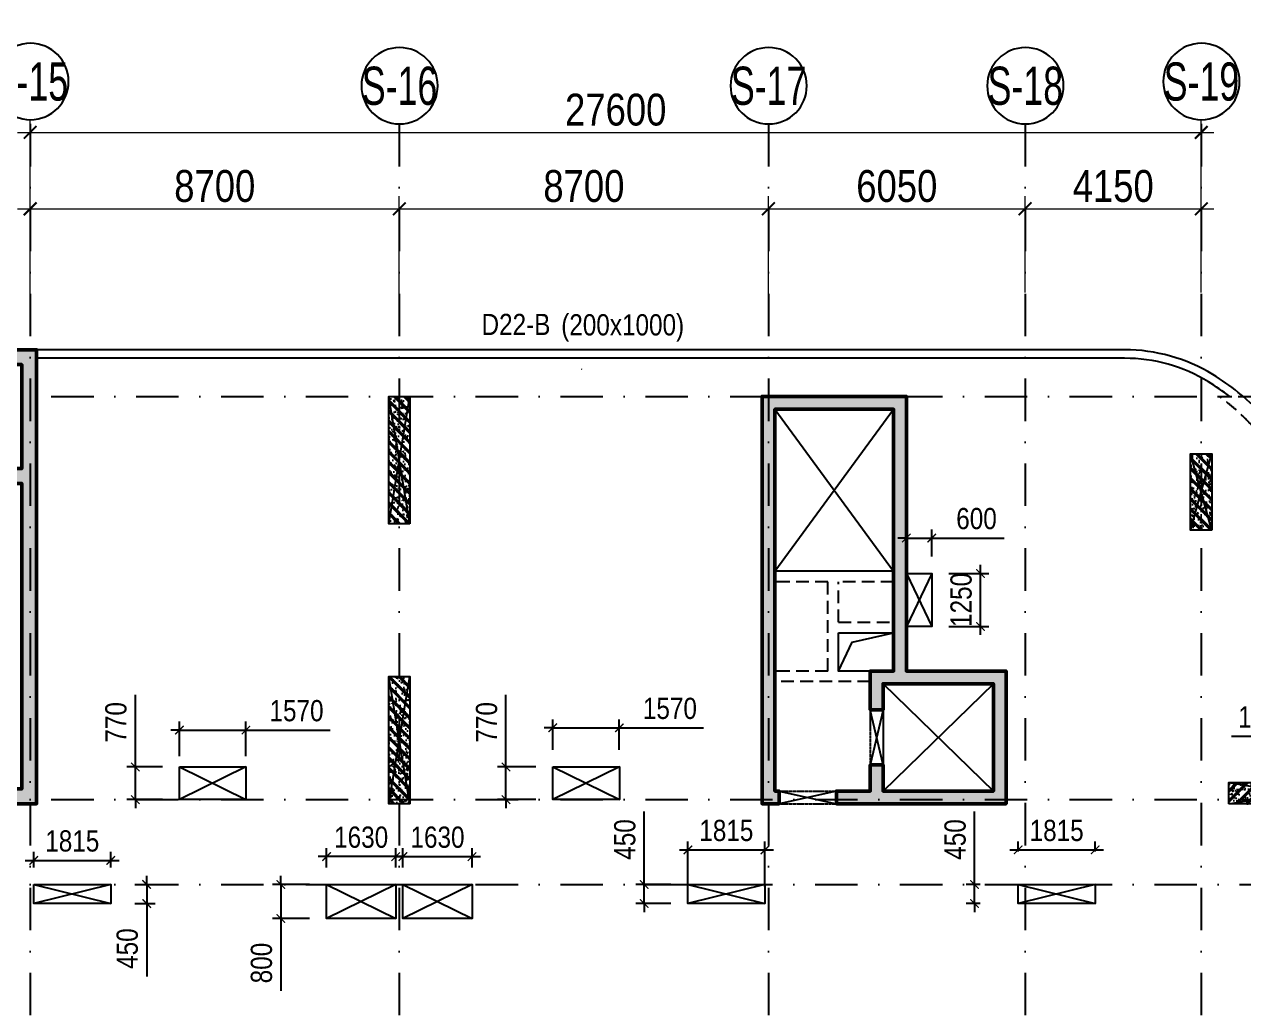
# Model space of a CAD drawing. Header units: millimetres. Extents: x -146681 to 1327256, y -72704 to 46237.
# Drawn here: x 512000 to 540736, y -26990 to -3796 of the extents above; entities that cross this region are included whole.
import ezdxf
from ezdxf.enums import TextEntityAlignment as Align

# ---------------------------------------------------------------- set-up
doc = ezdxf.new("R2010")
doc.units = ezdxf.units.MM
doc.header["$MEASUREMENT"] = 0
doc.linetypes.add('DASHDOT', pattern=[1, 0.5, -0.25, 0, -0.25])
doc.linetypes.add('DASHED', pattern=[4.5, 3, -1.5])
for name, color, linetype in [('AUDIT_I_220807103235-17', 50, 'Continuous'), ('ccu11-Khuat', 9, 'DASHED'), ('ccu11-Manh', 8, 'Continuous'), ('ccu11-Thay', 7, 'Continuous'), ('ccu12-Manh', 8, 'Continuous'), ('ccu12-Text', 31, 'Continuous'), ('KC2-DIM', 251, 'Continuous'), ('KT-Dim', 8, 'Continuous'), ('KT-Hatch', 251, 'Continuous'), ('KT-Luoi truc South Tower', 8, 'DASHDOT'), ('Xref_ST_MBDV Cot vach 30.7.2022|Xref_ST_MBDV Cot vach 30.7.2022|Xref_ST_MBDV Cot vach 30.7.2022|Xref_ST_MBDV Cot vach 30.7.2022|A-GRID-SYM', 50, 'Continuous'), ('Xref_ST_MBDV Cot vach 30.7.2022|Xref_ST_MBDV Cot vach 30.7.2022|Xref_ST_MBDV Cot vach 30.7.2022|Xref_ST_MBDV Cot vach 30.7.2022|KC-Betong', 6, 'Continuous')]:
    doc.layers.add(name, color=color, linetype=linetype)
for name, color, linetype, lineweight in [('ccu12-Tencaukien', 9, 'Continuous', 15), ('KT-Kich thuoc', 159, 'Continuous', 18), ('KT-Net cot vach', 6, 'Continuous', 50), ('ST_MBDV Cot vach 220805$0$Xref_ST_MBDV Cot vach 30.7.2022$0$KT-Net cot vach', 6, 'Continuous', 50)]:
    doc.layers.add(name, color=color, linetype=linetype, lineweight=lineweight)
doc.styles.add('Arial Narrow', font='ARIALN.TTF')
doc.styles.add('HBA-Text', font='GOTHIC.TTF')
doc.dimstyles.new('ccu12-200', dxfattribs={"dimscale": 200, "dimtxt": 2.5, "dimasz": 1, "dimexe": 1, "dimexo": 2, "dimgap": 1, "dimtad": 1, "dimdec": 0, "dimdsep": 46, "dimtxsty": 'Arial Narrow', "dimblk": 'ARCHTICK', "dimcen": -1, "dimdle": 1, "dimclrd": 256, "dimclre": 256, "dimclrt": 3, "dimadec": 0, "dimazin": 2, "dimtfac": 0.1, "dimtdec": 0, "dimtmove": 0, "dimatfit": 1, "dimldrblk": 'ARCHTICK', "dimfxl": 1, "dimtvp": 0.833333, "dimtolj": 1, "dimtzin": 12, "dimarcsym": 0})
doc.dimstyles.new('CCU_1-300', dxfattribs={"dimscale": 300, "dimtxt": 2.5, "dimasz": 1, "dimexe": 1, "dimexo": 2, "dimgap": 0.5, "dimtad": 1, "dimdec": 0, "dimdsep": 46, "dimtxsty": 'Arial Narrow', "dimblk": 'ARCHTICK', "dimcen": -1, "dimdle": 1, "dimclrd": 256, "dimclre": 256, "dimclrt": 3, "dimadec": 0, "dimazin": 2, "dimtfac": 0.1, "dimtdec": 0, "dimtix": 1, "dimtmove": 2, "dimatfit": 1, "dimfxl": 1, "dimtvp": 0.833333, "dimtolj": 1, "dimtzin": 12, "dimarcsym": 0})

# ---------------------------------------------------------------- blocks, each defined once
blk = doc.blocks.new('_ArchTick')
at = {"color": 0, "const_width": 0.15}
blk.add_lwpolyline([(-0.5, -0.5), (0.5, 0.5)], dxfattribs=at)
blk = doc.blocks.new('*D455')
at = {"layer": 'Defpoints', "color": 0, "transparency": 16777216}
for p in [(-25223, 31492), (-33923, 28684, 0), (-25223, 28649, 0)]:
    blk.add_point(p, dxfattribs=at)
at = {"layer": 'KT-Kich thuoc', "lineweight": -2, "transparency": 16777216}
for p, q in [((-33923, 29284), (-33923, 31792)), ((-25223, 29249), (-25223, 31792)), ((-34223, 31492), (-24923, 31492))]:
    blk.add_line(p, q, dxfattribs=at)
at = {"layer": 'KT-Kich thuoc', "lineweight": -2, "transparency": 16777216, "xscale": 300, "yscale": 300, "zscale": 300, "rotation": 180}
blk.add_blockref('_ArchTick', (-33923, 31492), dxfattribs=at)
at = {"layer": 'KT-Kich thuoc', "lineweight": -2, "transparency": 16777216, "xscale": 300, "yscale": 300, "zscale": 300}
blk.add_blockref('_ArchTick', (-25223, 31492), dxfattribs=at)
at = {"layer": 'KT-Kich thuoc', "color": 3, "transparency": 16777216, "insert": (-29573, 32025), "char_height": 750, "attachment_point": 5, "style": 'Arial Narrow'}
blk.add_mtext('\\A1;8700', dxfattribs=at)
blk = doc.blocks.new('*D456')
at = {"layer": 'Defpoints', "color": 0, "transparency": 16777216}
for p in [(-16523, 31492), (-16523, 28791, 0), (-25223, 28649, 0)]:
    blk.add_point(p, dxfattribs=at)
at = {"layer": 'KT-Kich thuoc', "lineweight": -2, "transparency": 16777216}
for p, q in [((-25223, 29249), (-25223, 31792)), ((-16523, 29391), (-16523, 31792)), ((-25523, 31492), (-16223, 31492))]:
    blk.add_line(p, q, dxfattribs=at)
at = {"layer": 'KT-Kich thuoc', "lineweight": -2, "transparency": 16777216, "xscale": 300, "yscale": 300, "zscale": 300, "rotation": 180}
blk.add_blockref('_ArchTick', (-25223, 31492), dxfattribs=at)
at = {"layer": 'KT-Kich thuoc', "lineweight": -2, "transparency": 16777216, "xscale": 300, "yscale": 300, "zscale": 300}
blk.add_blockref('_ArchTick', (-16523, 31492), dxfattribs=at)
at = {"layer": 'KT-Kich thuoc', "color": 3, "transparency": 16777216, "insert": (-20873, 32025), "char_height": 750, "attachment_point": 5, "style": 'Arial Narrow'}
blk.add_mtext('\\A1;8700', dxfattribs=at)
blk = doc.blocks.new('*D457')
at = {"layer": 'Defpoints', "color": 0, "transparency": 16777216}
for p in [(-10473, 31492), (-16523, 28791), (-10473, 28921, 0)]:
    blk.add_point(p, dxfattribs=at)
at = {"layer": 'KT-Kich thuoc', "lineweight": -2, "transparency": 16777216}
for p, q in [((-16523, 29391), (-16523, 31792)), ((-10473, 29521), (-10473, 31792)), ((-16823, 31492), (-10173, 31492))]:
    blk.add_line(p, q, dxfattribs=at)
at = {"layer": 'KT-Kich thuoc', "lineweight": -2, "transparency": 16777216, "xscale": 300, "yscale": 300, "zscale": 300, "rotation": 180}
blk.add_blockref('_ArchTick', (-16523, 31492), dxfattribs=at)
at = {"layer": 'KT-Kich thuoc', "lineweight": -2, "transparency": 16777216, "xscale": 300, "yscale": 300, "zscale": 300}
blk.add_blockref('_ArchTick', (-10473, 31492), dxfattribs=at)
at = {"layer": 'KT-Kich thuoc', "color": 3, "transparency": 16777216, "insert": (-13498, 32025), "char_height": 750, "attachment_point": 5, "style": 'Arial Narrow'}
blk.add_mtext('\\A1;6050', dxfattribs=at)
blk = doc.blocks.new('*D458')
at = {"layer": 'Defpoints', "color": 0, "transparency": 16777216}
for p in [(-6323, 31492), (-6323, 29040), (-10473, 28921, 0)]:
    blk.add_point(p, dxfattribs=at)
at = {"layer": 'KT-Kich thuoc', "lineweight": -2, "transparency": 16777216}
for p, q in [((-10473, 29521), (-10473, 31792)), ((-6323, 29640), (-6323, 31792)), ((-10773, 31492), (-6023, 31492))]:
    blk.add_line(p, q, dxfattribs=at)
at = {"layer": 'KT-Kich thuoc', "lineweight": -2, "transparency": 16777216, "xscale": 300, "yscale": 300, "zscale": 300, "rotation": 180}
blk.add_blockref('_ArchTick', (-10473, 31492), dxfattribs=at)
at = {"layer": 'KT-Kich thuoc', "lineweight": -2, "transparency": 16777216, "xscale": 300, "yscale": 300, "zscale": 300}
blk.add_blockref('_ArchTick', (-6323, 31492), dxfattribs=at)
at = {"layer": 'KT-Kich thuoc', "color": 3, "transparency": 16777216, "insert": (-8398, 32025), "char_height": 750, "attachment_point": 5, "style": 'Arial Narrow'}
blk.add_mtext('\\A1;4150', dxfattribs=at)
blk = doc.blocks.new('*D459')
at = {"layer": 'Defpoints', "color": 0, "transparency": 16777216}
for p in [(-6323, 33292), (-33923, 28921), (-6323, 28921)]:
    blk.add_point(p, dxfattribs=at)
at = {"layer": 'KT-Kich thuoc', "lineweight": -2, "transparency": 16777216}
for p, q in [((-33923, 29521), (-33923, 33592)), ((-6323, 29521), (-6323, 33592)), ((-34223, 33292), (-6023, 33292))]:
    blk.add_line(p, q, dxfattribs=at)
at = {"layer": 'KT-Kich thuoc', "lineweight": -2, "transparency": 16777216, "xscale": 300, "yscale": 300, "zscale": 300, "rotation": 180}
blk.add_blockref('_ArchTick', (-33923, 33292), dxfattribs=at)
at = {"layer": 'KT-Kich thuoc', "lineweight": -2, "transparency": 16777216, "xscale": 300, "yscale": 300, "zscale": 300}
blk.add_blockref('_ArchTick', (-6323, 33292), dxfattribs=at)
at = {"layer": 'KT-Kich thuoc', "color": 3, "transparency": 16777216, "insert": (-20123, 33825), "char_height": 750, "attachment_point": 5, "style": 'Arial Narrow'}
blk.add_mtext('\\A1;27600', dxfattribs=at)
blk = doc.blocks.new('GRID-SYM-flat-73')
at = {"layer": 'Xref_ST_MBDV Cot vach 30.7.2022|Xref_ST_MBDV Cot vach 30.7.2022|Xref_ST_MBDV Cot vach 30.7.2022|Xref_ST_MBDV Cot vach 30.7.2022|A-GRID-SYM'}
blk.add_circle((0, 0, 0), 900, dxfattribs=at)
at = {"layer": 'Xref_ST_MBDV Cot vach 30.7.2022|Xref_ST_MBDV Cot vach 30.7.2022|Xref_ST_MBDV Cot vach 30.7.2022|Xref_ST_MBDV Cot vach 30.7.2022|A-GRID-SYM', "style": 'HBA-Text'}
blk.add_attdef('GRID', text='', height=900, rotation=359.6303, dxfattribs=at).set_placement((0, 0, 0), align=Align.MIDDLE_CENTER)
blk = doc.blocks.new('*D187')
at = {"layer": 'Defpoints', "color": 0, "transparency": 16777216}
for p in [(514037, -23497), (512222, -24064), (514037, -24064)]:
    blk.add_point(p, dxfattribs=at)
at = {"layer": 'KC2-DIM', "lineweight": -2, "transparency": 16777216}
for p, q in [((512022, -23497), (514237, -23497)), ((512222, -23664), (512222, -23297)), ((514037, -23664), (514037, -23297))]:
    blk.add_line(p, q, dxfattribs=at)
at = {"layer": 'KC2-DIM', "lineweight": -2, "transparency": 16777216, "xscale": 200, "yscale": 200, "zscale": 200, "rotation": 180}
blk.add_blockref('_ArchTick', (512222, -23497), dxfattribs=at)
at = {"layer": 'KC2-DIM', "lineweight": -2, "transparency": 16777216, "xscale": 200, "yscale": 200, "zscale": 200}
blk.add_blockref('_ArchTick', (514037, -23497), dxfattribs=at)
at = {"layer": 'KC2-DIM', "color": 3, "transparency": 16777216, "insert": (513129, -23042), "char_height": 500, "attachment_point": 5, "style": 'Arial Narrow'}
blk.add_mtext('\\A1;1815', dxfattribs=at)
blk = doc.blocks.new('*D188')
at = {"layer": 'Defpoints', "color": 0, "transparency": 16777216}
for p in [(514206, -24064), (514206, -24514), (514882, -24514)]:
    blk.add_point(p, dxfattribs=at)
at = {"layer": 'KC2-DIM', "lineweight": -2, "transparency": 16777216}
for p, q in [((514606, -24064), (515082, -24064)), ((514882, -24064), (514882, -23864)), ((514882, -24064), (514882, -24514)), ((514606, -24514), (515082, -24514)), ((514882, -24514), (514882, -26235))]:
    blk.add_line(p, q, dxfattribs=at)
at = {"layer": 'KC2-DIM', "lineweight": -2, "transparency": 16777216, "xscale": 200, "yscale": 200, "zscale": 200}
for p, rotation in [((514882, -24064), 270), ((514882, -24514), 90)]:
    blk.add_blockref('_ArchTick', p, dxfattribs=dict(at, rotation=rotation))
at = {"layer": 'KC2-DIM', "color": 3, "transparency": 16777216, "insert": (514426, -25575), "char_height": 500, "attachment_point": 5, "rotation": 90, "style": 'Arial Narrow'}
blk.add_mtext('\\A1;450', dxfattribs=at)
blk = doc.blocks.new('*D189')
at = {"layer": 'Defpoints', "color": 0, "transparency": 16777216}
for p in [(514615, -21294), (515652, -21294), (515652, -22064)]:
    blk.add_point(p, dxfattribs=at)
at = {"layer": 'KC2-DIM', "lineweight": -2, "transparency": 16777216}
for p, q in [((514615, -21294), (514615, -19593)), ((515252, -21294), (514415, -21294)), ((514615, -22064), (514615, -21294)), ((515252, -22064), (514415, -22064)), ((514615, -22064), (514615, -22264))]:
    blk.add_line(p, q, dxfattribs=at)
at = {"layer": 'KC2-DIM', "lineweight": -2, "transparency": 16777216, "xscale": 200, "yscale": 200, "zscale": 200}
for p, rotation in [((514615, -21294), 270), ((514615, -22064), 90)]:
    blk.add_blockref('_ArchTick', p, dxfattribs=dict(at, rotation=rotation))
at = {"layer": 'KC2-DIM', "color": 3, "transparency": 16777216, "insert": (514160, -20244), "char_height": 500, "attachment_point": 5, "rotation": 90, "style": 'Arial Narrow'}
blk.add_mtext('\\A1;770', dxfattribs=at)
blk = doc.blocks.new('*D190')
at = {"layer": 'Defpoints', "color": 0, "transparency": 16777216}
for p in [(517222, -20427), (515652, -21437), (517222, -21437)]:
    blk.add_point(p, dxfattribs=at)
at = {"layer": 'KC2-DIM', "lineweight": -2, "transparency": 16777216}
for p, q in [((515652, -21037), (515652, -20227)), ((517222, -21037), (517222, -20227)), ((515652, -20427), (515452, -20427)), ((515652, -20427), (517222, -20427)), ((517222, -20427), (519206, -20427))]:
    blk.add_line(p, q, dxfattribs=at)
at = {"layer": 'KC2-DIM', "lineweight": -2, "transparency": 16777216, "xscale": 200, "yscale": 200, "zscale": 200}
blk.add_blockref('_ArchTick', (515652, -20427), dxfattribs=at)
at = {"layer": 'KC2-DIM', "lineweight": -2, "transparency": 16777216, "xscale": 200, "yscale": 200, "zscale": 200, "rotation": 180}
blk.add_blockref('_ArchTick', (517222, -20427), dxfattribs=at)
at = {"layer": 'KC2-DIM', "color": 3, "transparency": 16777216, "insert": (518414, -19972), "char_height": 500, "attachment_point": 5, "style": 'Arial Narrow'}
blk.add_mtext('\\A1;1570', dxfattribs=at)
blk = doc.blocks.new('*D191')
at = {"layer": 'Defpoints', "color": 0, "transparency": 16777216}
for p in [(519122, -24064), (518044, -24864), (519122, -24864)]:
    blk.add_point(p, dxfattribs=at)
at = {"layer": 'KC2-DIM', "lineweight": -2, "transparency": 16777216}
for p, q in [((518722, -24064), (517844, -24064)), ((518044, -24064), (518044, -23864)), ((518044, -24064), (518044, -24864)), ((518722, -24864), (517844, -24864)), ((518044, -24864), (518044, -26569))]:
    blk.add_line(p, q, dxfattribs=at)
at = {"layer": 'KC2-DIM', "lineweight": -2, "transparency": 16777216, "xscale": 200, "yscale": 200, "zscale": 200}
for p, rotation in [((518044, -24064), 270), ((518044, -24864), 90)]:
    blk.add_blockref('_ArchTick', p, dxfattribs=dict(at, rotation=rotation))
at = {"layer": 'KC2-DIM', "color": 3, "transparency": 16777216, "insert": (517589, -25916), "char_height": 500, "attachment_point": 5, "rotation": 90, "style": 'Arial Narrow'}
blk.add_mtext('\\A1;800', dxfattribs=at)
blk = doc.blocks.new('*D192')
at = {"layer": 'Defpoints', "color": 0, "transparency": 16777216}
for p in [(519122, -23408), (519122, -24064), (520752, -24064)]:
    blk.add_point(p, dxfattribs=at)
at = {"layer": 'KC2-DIM', "lineweight": -2, "transparency": 16777216}
for p, q in [((519122, -23664), (519122, -23208)), ((520752, -23664), (520752, -23208)), ((520952, -23408), (518922, -23408))]:
    blk.add_line(p, q, dxfattribs=at)
at = {"layer": 'KC2-DIM', "lineweight": -2, "transparency": 16777216, "xscale": 200, "yscale": 200, "zscale": 200, "rotation": 180}
blk.add_blockref('_ArchTick', (519122, -23408), dxfattribs=at)
at = {"layer": 'KC2-DIM', "lineweight": -2, "transparency": 16777216, "xscale": 200, "yscale": 200, "zscale": 200}
blk.add_blockref('_ArchTick', (520752, -23408), dxfattribs=at)
at = {"layer": 'KC2-DIM', "color": 3, "transparency": 16777216, "insert": (519937, -22953), "char_height": 500, "attachment_point": 5, "style": 'Arial Narrow'}
blk.add_mtext('\\A1;1630', dxfattribs=at)
blk = doc.blocks.new('*D127')
at = {"layer": 'Defpoints', "color": 0, "transparency": 16777216}
for p in [(522552, -23408), (520922, -24064), (522552, -24064)]:
    blk.add_point(p, dxfattribs=at)
at = {"layer": 'KC2-DIM', "lineweight": -2, "transparency": 16777216}
for p, q in [((520922, -23664), (520922, -23208)), ((522552, -23664), (522552, -23208)), ((520722, -23408), (522752, -23408))]:
    blk.add_line(p, q, dxfattribs=at)
at = {"layer": 'KC2-DIM', "lineweight": -2, "transparency": 16777216, "xscale": 200, "yscale": 200, "zscale": 200, "rotation": 180}
blk.add_blockref('_ArchTick', (520922, -23408), dxfattribs=at)
at = {"layer": 'KC2-DIM', "lineweight": -2, "transparency": 16777216, "xscale": 200, "yscale": 200, "zscale": 200}
blk.add_blockref('_ArchTick', (522552, -23408), dxfattribs=at)
at = {"layer": 'KC2-DIM', "color": 3, "transparency": 16777216, "insert": (521737, -22953), "char_height": 500, "attachment_point": 5, "style": 'Arial Narrow'}
blk.add_mtext('\\A1;1630', dxfattribs=at)
blk = doc.blocks.new('*D128')
at = {"layer": 'Defpoints', "color": 0, "transparency": 16777216}
for p in [(526022, -20373), (524452, -21294), (526022, -21294)]:
    blk.add_point(p, dxfattribs=at)
at = {"layer": 'KC2-DIM', "lineweight": -2, "transparency": 16777216}
for p, q in [((524452, -20373), (524252, -20373)), ((524452, -20894), (524452, -20173)), ((524452, -20373), (526022, -20373)), ((526022, -20894), (526022, -20173)), ((526022, -20373), (528006, -20373))]:
    blk.add_line(p, q, dxfattribs=at)
at = {"layer": 'KC2-DIM', "lineweight": -2, "transparency": 16777216, "xscale": 200, "yscale": 200, "zscale": 200}
blk.add_blockref('_ArchTick', (524452, -20373), dxfattribs=at)
at = {"layer": 'KC2-DIM', "lineweight": -2, "transparency": 16777216, "xscale": 200, "yscale": 200, "zscale": 200, "rotation": 180}
blk.add_blockref('_ArchTick', (526022, -20373), dxfattribs=at)
at = {"layer": 'KC2-DIM', "color": 3, "transparency": 16777216, "insert": (527214, -19918), "char_height": 500, "attachment_point": 5, "style": 'Arial Narrow'}
blk.add_mtext('\\A1;1570', dxfattribs=at)
blk = doc.blocks.new('*D129')
at = {"layer": 'Defpoints', "color": 0, "transparency": 16777216}
for p in [(523350, -21294), (524452, -21294), (524452, -22064)]:
    blk.add_point(p, dxfattribs=at)
at = {"layer": 'KC2-DIM', "lineweight": -2, "transparency": 16777216}
for p, q in [((523350, -21294), (523350, -19593)), ((524052, -21294), (523150, -21294)), ((523350, -22064), (523350, -21294)), ((524052, -22064), (523150, -22064)), ((523350, -22064), (523350, -22264))]:
    blk.add_line(p, q, dxfattribs=at)
at = {"layer": 'KC2-DIM', "lineweight": -2, "transparency": 16777216, "xscale": 200, "yscale": 200, "zscale": 200}
for p, rotation in [((523350, -21294), 270), ((523350, -22064), 90)]:
    blk.add_blockref('_ArchTick', p, dxfattribs=dict(at, rotation=rotation))
at = {"layer": 'KC2-DIM', "color": 3, "transparency": 16777216, "insert": (522895, -20244), "char_height": 500, "attachment_point": 5, "rotation": 90, "style": 'Arial Narrow'}
blk.add_mtext('\\A1;770', dxfattribs=at)
blk = doc.blocks.new('*D130')
at = {"layer": 'Defpoints', "color": 0, "transparency": 16777216}
for p in [(533387, -15900), (532787, -16551), (533387, -16734)]:
    blk.add_point(p, dxfattribs=at)
at = {"layer": 'KC2-DIM', "lineweight": -2, "transparency": 16777216}
for p, q in [((532787, -16151), (532787, -15700)), ((533387, -16334), (533387, -15700)), ((532787, -15900), (532587, -15900)), ((532787, -15900), (533387, -15900)), ((533387, -15900), (535094, -15900))]:
    blk.add_line(p, q, dxfattribs=at)
at = {"layer": 'KC2-DIM', "lineweight": -2, "transparency": 16777216, "xscale": 200, "yscale": 200, "zscale": 200}
blk.add_blockref('_ArchTick', (532787, -15900), dxfattribs=at)
at = {"layer": 'KC2-DIM', "lineweight": -2, "transparency": 16777216, "xscale": 200, "yscale": 200, "zscale": 200, "rotation": 180}
blk.add_blockref('_ArchTick', (533387, -15900), dxfattribs=at)
at = {"layer": 'KC2-DIM', "color": 3, "transparency": 16777216, "insert": (534440, -15445), "char_height": 500, "attachment_point": 5, "style": 'Arial Narrow'}
blk.add_mtext('\\A1;600', dxfattribs=at)
blk = doc.blocks.new('*D131')
at = {"layer": 'Defpoints', "color": 0, "transparency": 16777216}
for p in [(533387, -16734), (534534, -16734), (533387, -17984)]:
    blk.add_point(p, dxfattribs=at)
at = {"layer": 'KC2-DIM', "lineweight": -2, "transparency": 16777216}
for p, q in [((534534, -18184), (534534, -16534)), ((533787, -16734), (534734, -16734)), ((533787, -17984), (534734, -17984))]:
    blk.add_line(p, q, dxfattribs=at)
at = {"layer": 'KC2-DIM', "lineweight": -2, "transparency": 16777216, "xscale": 200, "yscale": 200, "zscale": 200}
for p, rotation in [((534534, -16734), 90), ((534534, -17984), 270)]:
    blk.add_blockref('_ArchTick', p, dxfattribs=dict(at, rotation=rotation))
at = {"layer": 'KC2-DIM', "color": 3, "transparency": 16777216, "insert": (534079, -17359), "char_height": 500, "attachment_point": 5, "rotation": 90, "style": 'Arial Narrow'}
blk.add_mtext('\\A1;1250', dxfattribs=at)
blk = doc.blocks.new('*D132')
at = {"layer": 'Defpoints', "color": 0, "transparency": 16777216}
for p in [(526608, -24064), (527637, -24064), (527637, -24514)]:
    blk.add_point(p, dxfattribs=at)
at = {"layer": 'KC2-DIM', "lineweight": -2, "transparency": 16777216}
for p, q in [((526608, -24064), (526608, -22343)), ((527237, -24064), (526408, -24064)), ((526608, -24514), (526608, -24064)), ((527237, -24514), (526408, -24514)), ((526608, -24514), (526608, -24714))]:
    blk.add_line(p, q, dxfattribs=at)
at = {"layer": 'KC2-DIM', "lineweight": -2, "transparency": 16777216, "xscale": 200, "yscale": 200, "zscale": 200}
for p, rotation in [((526608, -24064), 270), ((526608, -24514), 90)]:
    blk.add_blockref('_ArchTick', p, dxfattribs=dict(at, rotation=rotation))
at = {"layer": 'KC2-DIM', "color": 3, "transparency": 16777216, "insert": (526153, -23004), "char_height": 500, "attachment_point": 5, "rotation": 90, "style": 'Arial Narrow'}
blk.add_mtext('\\A1;450', dxfattribs=at)
blk = doc.blocks.new('*D133')
at = {"layer": 'Defpoints', "color": 0, "transparency": 16777216}
for p in [(529452, -23250), (527637, -24514), (529452, -24514)]:
    blk.add_point(p, dxfattribs=at)
at = {"layer": 'KC2-DIM', "lineweight": -2, "transparency": 16777216}
for p, q in [((527437, -23250), (529652, -23250)), ((527637, -24114), (527637, -23050)), ((529452, -24114), (529452, -23050))]:
    blk.add_line(p, q, dxfattribs=at)
at = {"layer": 'KC2-DIM', "lineweight": -2, "transparency": 16777216, "xscale": 200, "yscale": 200, "zscale": 200, "rotation": 180}
blk.add_blockref('_ArchTick', (527637, -23250), dxfattribs=at)
at = {"layer": 'KC2-DIM', "lineweight": -2, "transparency": 16777216, "xscale": 200, "yscale": 200, "zscale": 200}
blk.add_blockref('_ArchTick', (529452, -23250), dxfattribs=at)
at = {"layer": 'KC2-DIM', "color": 3, "transparency": 16777216, "insert": (528544, -22794), "char_height": 500, "attachment_point": 5, "style": 'Arial Narrow'}
blk.add_mtext('\\A1;1815', dxfattribs=at)
blk = doc.blocks.new('*D134')
at = {"layer": 'Defpoints', "color": 0, "transparency": 16777216}
for p in [(534393, -24064), (534927, -24064), (534927, -24514)]:
    blk.add_point(p, dxfattribs=at)
at = {"layer": 'KC2-DIM', "lineweight": -2, "transparency": 16777216}
for p, q in [((534393, -24064), (534393, -22343)), ((534527, -24064), (534193, -24064)), ((534393, -24514), (534393, -24064)), ((534527, -24514), (534193, -24514)), ((534393, -24514), (534393, -24714))]:
    blk.add_line(p, q, dxfattribs=at)
at = {"layer": 'KC2-DIM', "lineweight": -2, "transparency": 16777216, "xscale": 200, "yscale": 200, "zscale": 200}
for p, rotation in [((534393, -24064), 270), ((534393, -24514), 90)]:
    blk.add_blockref('_ArchTick', p, dxfattribs=dict(at, rotation=rotation))
at = {"layer": 'KC2-DIM', "color": 3, "transparency": 16777216, "insert": (533938, -23004), "char_height": 500, "attachment_point": 5, "rotation": 90, "style": 'Arial Narrow'}
blk.add_mtext('\\A1;450', dxfattribs=at)
blk = doc.blocks.new('*D135')
at = {"layer": 'Defpoints', "color": 0, "transparency": 16777216}
for p in [(537237, -23250), (535422, -23689), (537237, -23689)]:
    blk.add_point(p, dxfattribs=at)
at = {"layer": 'KC2-DIM', "lineweight": -2, "transparency": 16777216}
for p, q in [((535222, -23250), (537437, -23250)), ((535422, -23289), (535422, -23050)), ((537237, -23289), (537237, -23050))]:
    blk.add_line(p, q, dxfattribs=at)
at = {"layer": 'KC2-DIM', "lineweight": -2, "transparency": 16777216, "xscale": 200, "yscale": 200, "zscale": 200, "rotation": 180}
blk.add_blockref('_ArchTick', (535422, -23250), dxfattribs=at)
at = {"layer": 'KC2-DIM', "lineweight": -2, "transparency": 16777216, "xscale": 200, "yscale": 200, "zscale": 200}
blk.add_blockref('_ArchTick', (537237, -23250), dxfattribs=at)
at = {"layer": 'KC2-DIM', "color": 3, "transparency": 16777216, "insert": (536329, -22794), "char_height": 500, "attachment_point": 5, "style": 'Arial Narrow'}
blk.add_mtext('\\A1;1815', dxfattribs=at)
blk = doc.blocks.new('*D136')
at = {"layer": 'Defpoints', "color": 0, "transparency": 16777216}
for p in [(542437, -20575), (542437, -21364), (543487, -21364)]:
    blk.add_point(p, dxfattribs=at)
at = {"layer": 'KC2-DIM', "lineweight": -2, "transparency": 16777216}
for p, q in [((542437, -20964), (542437, -20375)), ((543487, -20964), (543487, -20375)), ((542437, -20575), (540452, -20575)), ((543487, -20575), (542437, -20575)), ((543487, -20575), (543687, -20575))]:
    blk.add_line(p, q, dxfattribs=at)
at = {"layer": 'KC2-DIM', "lineweight": -2, "transparency": 16777216, "xscale": 200, "yscale": 200, "zscale": 200}
blk.add_blockref('_ArchTick', (542437, -20575), dxfattribs=at)
at = {"layer": 'KC2-DIM', "lineweight": -2, "transparency": 16777216, "xscale": 200, "yscale": 200, "zscale": 200, "rotation": 180}
blk.add_blockref('_ArchTick', (543487, -20575), dxfattribs=at)
at = {"layer": 'KC2-DIM', "color": 3, "transparency": 16777216, "insert": (541244, -20119), "char_height": 500, "attachment_point": 5, "style": 'Arial Narrow'}
blk.add_mtext('\\A1;1050', dxfattribs=at)
blk = doc.blocks.new('*U194')
at = {"layer": 'ccu12-Tencaukien', "color": 8, "ltscale": 10000}
blk.add_line((361, -155), (354, -155), dxfattribs=at)
at = {"layer": 'ccu12-Text', "color": 2, "style": 'Arial Narrow', "width": 0.8}
blk.add_attdef('SH', text='', height=300, dxfattribs=at).set_placement((276, 6), align=Align.BOTTOM_RIGHT)
at = {"layer": 'ccu12-Text', "color": 31, "style": 'Arial Narrow', "width": 0.8}
for tag, p in [('(', (508, -75)), ('KT', (633, -75)), (')', (963, -75))]:
    blk.add_attdef(tag, text='', height=250, dxfattribs=at).set_placement(p, align=Align.BOTTOM_LEFT)
blk = doc.blocks.new('*U320')
h = blk.add_hatch()
h.set_pattern_fill('VATLIEU04', color=250, scale=40, style=0, pattern_type=2)
h.set_pattern_definition([(50, (-450, 3050), (286.904, -25.101), [30, -330]), (355, (-450, 3050), (-55.5, 300.877), [24, -264]), (100.451, (-426.1, 3047.9), (231.404, 275.776), [25.496, -280.457]), (46.184, (-450, 3130), (426.896, -66.208), [45, -495]), (96.636, (-414.43, 3124.5), (373.865, 389.647), [38.244, -420.685]), (351.184, (-450, 3130), (373.865, 389.65), [36, -396]), (21, (-410, 3110), (238.763, -161.048), [30, -330]), (326, (-410, 3110), (97.326, 290.06), [24, -264]), (71.451, (-390.1, 3096.58), (336.09, 129.012), [25.496, -280.457]), (37.5, (-450, 3050), (4.864, 133.1575), [0, -260.8, 0, -268, 0, -265]), (7.5, (-450, 3050), (105.228, 157.7647), [0, -152.8, 0, -254.8, 0, -101]), (327.5, (-539.2, 3050), (213.529, -9.022), [0, -100, 0, -312, 0, -414]), (317.5, (-579.2, 3050), (233.274, 40.042), [0, -130, 0, -207.2, 0, -294]), (45, (-450, 3050), (-120.208, 120.208), []), (45, (-450, 3099), (-120.208, 120.208), [])])
h.paths.add_polyline_path([(-475, -475), (25, -475), (25, 2525), (-475, 2525)])
at = {"color": 6, "ltscale": 0.25}
blk.add_lwpolyline([(-475, -475), (25, -475), (25, 2525), (-475, 2525)], close=True, dxfattribs=at)
at = {"layer": 'Defpoints', "linetype": 'ByBlock', "ltscale": 30}
for p, q in [((25, -475), (-475, 2525)), ((-475, -475), (25, 2525))]:
    blk.add_line(p, q, dxfattribs=at)
blk = doc.blocks.new('*U46')
h = blk.add_hatch()
h.set_pattern_fill('VATLIEU04', color=250, scale=40, style=0, pattern_type=2)
h.set_pattern_definition([(50, (-450, 1850), (286.904, -25.1), [30, -330]), (355, (-450, 1850), (-55.5, 300.877), [24, -264]), (100.451, (-426.1, 1847.9), (231.404, 275.776), [25.496, -280.457]), (46.184, (-450, 1930), (426.896, -66.21), [45, -495]), (96.636, (-414.43, 1924.5), (373.865, 389.65), [38.244, -420.685]), (351.184, (-450, 1930), (373.865, 389.65), [36, -396]), (21, (-410, 1910), (238.763, -161.048), [30, -330]), (326, (-410, 1910), (97.326, 290.06), [24, -264]), (71.451, (-390.1, 1896.58), (336.09, 129.012), [25.496, -280.457]), (37.5, (-450, 1850), (4.864, 133.1575), [0, -260.8, 0, -268, 0, -265]), (7.5, (-450, 1850), (105.228, 157.765), [0, -152.8, 0, -254.8, 0, -101]), (327.5, (-539.2, 1850), (213.529, -9.022), [0, -100, 0, -312, 0, -414]), (317.5, (-579.2, 1850), (233.274, 40.042), [0, -130, 0, -207.2, 0, -294]), (45, (-450, 1850), (-120.208, 120.208), []), (45, (-450, 1899), (-120.208, 120.208), [])])
h.paths.add_polyline_path([(-475, -475), (25, -475), (25, 1325), (-475, 1325)])
at = {"color": 6, "ltscale": 0.25}
blk.add_lwpolyline([(-475, -475), (25, -475), (25, 1325), (-475, 1325)], close=True, dxfattribs=at)
at = {"layer": 'Defpoints', "linetype": 'ByBlock', "ltscale": 30}
for p, q in [((25, -475), (-475, 1325)), ((-475, -475), (25, 1325))]:
    blk.add_line(p, q, dxfattribs=at)
blk = doc.blocks.new('MBCV-T22')
at = {"layer": 'KT-Hatch'}
h = blk.add_hatch(dxfattribs=at)
h.set_pattern_fill('BTCT', color=256, scale=30)
h.set_pattern_definition([(50, (6073.49, -25720.42), (215.17805, -18.82564), [22.5, -247.5]), (355, (6073.5, -25720.42), (-41.6254, 225.6576), [18, -198]), (100.4514, (6091.42, -25721.99), (173.5528, 206.8319), [19.1221, -210.3426]), (46.1842, (6073.5, -25660.42), (320.1723, -49.6557), [33.75, -371.25]), (96.6356, (6100.17, -25664.55), (280.3988, 292.2354), [28.683, -315.514]), (351.1842, (6073.5, -25660.42), (280.3986, 292.2356), [27, -297]), (21, (6103.49, -25675.42), (179.0721, -120.78567), [22.5, -247.5]), (326, (6103.5, -25675.42), (72.9946, 217.545), [18, -198]), (71.4514, (6118.41, -25685.48), (252.0668, 96.75915), [19.1221, -210.3426]), (37.5, (6073.49, -25720.42), (3.64796, 99.86816), [0, -195.6, 0, -201, 0, -198.75]), (7.5, (6073.49, -25720.42), (78.92086, 118.32351), [0, -114.6, 0, -191.1, 0, -75.75]), (327.5, (6006.59, -25720.42), (160.14673, -6.76646), [0, -75, 0, -234, 0, -310.5]), (317.5, (5976.59, -25720.42), (174.95585, 30.0315), [0, -97.5, 0, -155.4, 0, -220.5]), (45, (6073.49, -25720.42), (-79.54951, 79.54951), []), (45, (6126.52, -25720.42), (-79.54951, 79.54951), [])])
h.paths.add_polyline_path([(-30850, -6100), (-30550, -6100), (-30550, -4950), (-30850, -4950)], flags=17)
h.paths.add_polyline_path([(-30550, -2500), (-30850, -2500), (-30850, -3650), (-30550, -3650)], flags=17)
h.paths.add_polyline_path([(-30850, -1200), (-30550, -1200), (-30550, -700), (-28050, -700), (-28050, -7900), (-30550, -7900), (-30550, -7400), (-30850, -7400), (-30850, -8250), (-27700, -8250), (-27700, 2450), (-30850, 2450), (-30850, 1525), (-30550, 1525), (-30550, 2100), (-28050, 2100), (-28050, -350), (-30550, -350), (-30550, 225), (-30850, 225)])
h.paths.add_polyline_path([(-34150, -7900), (-36650, -7900), (-36650, -700), (-34150, -700), (-34150, -1200), (-33850, -1200), (-33850, -350), (-37000, -350), (-37000, -8250), (-33850, -8250), (-33850, -7400), (-34150, -7400)])
h.paths.add_polyline_path([(-34150, -6100), (-33850, -6100), (-33850, -4950), (-34150, -4950)], flags=17)
h.paths.add_polyline_path([(-34150, -3650), (-33850, -3650), (-33850, -2500), (-34150, -2500)], flags=17)
h = blk.add_hatch(dxfattribs=at)
h.set_pattern_fill('BTCT', color=256, scale=40)
h.set_pattern_definition([(50, (6073.5, -25720.42), (286.904, -25.1009), [30, -330]), (355, (6073.5, -25720.42), (-55.5005, 300.8769), [24, -264]), (100.4514, (6097.4, -25722.5), (231.4038, 275.7758), [25.496, -280.4568]), (46.1842, (6073.5, -25640.4), (426.8964, -66.2076), [45, -495]), (96.6356, (6109.06, -25645.93), (373.865, 389.647), [38.244, -420.685]), (351.1842, (6073.5, -25640.4), (373.865, 389.6474), [36, -396]), (21, (6113.5, -25660.42), (238.7628, -161.0476), [30, -330]), (326, (6113.5, -25660.42), (97.326, 290.06), [24, -264]), (71.4514, (6133.4, -25673.84), (336.089, 129.0122), [25.496, -280.4568]), (37.5, (6073.49, -25720.42), (4.86394, 133.15754), [0, -260.8, 0, -268, 0, -265]), (7.5, (6073.49, -25720.42), (105.2278, 157.7647), [0, -152.8, 0, -254.8, 0, -101]), (327.5, (5984.29, -25720.42), (213.52897, -9.02195), [0, -100, 0, -312, 0, -414]), (317.5, (5944.29, -25720.42), (233.2745, 40.042), [0, -130, 0, -207.2, 0, -294]), (45, (6073.49, -25720.42), (-106.066, 106.066), []), (45, (6144.2, -25720.42), (-106.066, 106.066), [])])
h.paths.add_polyline_path([(-10600, -7950), (-10300, -7950), (-10300, 1050), (-7500, 1050), (-7500, -5120), (-8050, -5120), (-8050, -6035), (-7750, -6035), (-7750, -5420), (-5150, -5420), (-5150, -7950), (-7750, -7950), (-7750, -7335), (-8050, -7335), (-8050, -7950), (-8850, -7950), (-8850, -8250), (-4850, -8250), (-4850, -5120), (-7200, -5120), (-7200, 1350), (-10600, 1350)])
h.paths.add_polyline_path([(-10300, -7950), (-10600, -7950), (-10600, -8250), (-10200, -8250), (-10200, -7950), (-10300, -7950)], flags=17)
at = {"layer": 'ccu11-Khuat', "color": 6, "ltscale": 0.2}
for points in [[(-8050, -6035), (-8050, -7335)], [(-10200, -7950), (-8850, -7950)], [(-10200, -8250), (-8850, -8250)]]:
    blk.add_lwpolyline(points, dxfattribs=at)
at = {"layer": 'ccu11-Thay', "color": 6, "ltscale": 0.5}
blk.add_lwpolyline([(-7750, -6035), (-7750, -7335)], dxfattribs=at)
at = {"layer": 'KC2-DIM', "ltscale": 0.5}
for points in [[(-7750, -6035), (-8050, -7335)], [(-7750, -7335), (-8050, -6035)], [(-10200, -7950), (-8850, -8250)], [(-8850, -7950), (-10200, -8250)]]:
    blk.add_lwpolyline(points, dxfattribs=at)
at = {"layer": 'KT-Net cot vach'}
for p, q in [((-7750, -7335), (-8050, -7335)), ((-8050, -7335), (-8050, -7950)), ((-7750, -7335), (-7750, -7950)), ((-8850, -7950), (-8050, -7950)), ((-8850, -8250), (-4850, -8250))]:
    blk.add_line(p, q, dxfattribs=at)
blk.add_lwpolyline([(-10300, -7350), (-10300, -7950), (-10200, -7950), (-10200, -8250), (-10600, -8250), (-10600, -7350), (-10600, 1350), (-7200, 1350), (-7200, -5120), (-4850, -5120), (-4850, -8250), (-8850, -8250), (-8850, -7950), (-8050, -7950), (-8050, -7335), (-7750, -7335), (-7750, -7950), (-5150, -7950), (-5150, -5420), (-7750, -5420), (-7750, -6035), (-8050, -6035), (-8050, -5120), (-7500, -5120), (-7500, 1050), (-10300, 1050)], close=True, dxfattribs=at)
at = {"layer": 'ST_MBDV Cot vach 220805$0$Xref_ST_MBDV Cot vach 30.7.2022$0$KT-Net cot vach'}
blk.add_lwpolyline([(-30850, 1525), (-30850, 2450), (-27700, 2450), (-27700, -8250), (-30850, -8250), (-30850, -7400), (-30550, -7400), (-30550, -7900), (-28050, -7900), (-28050, -700), (-30550, -700), (-30550, -1200), (-30850, -1200), (-30850, 225), (-30550, 225), (-30550, -350), (-28050, -350), (-28050, 2100), (-30550, 2100), (-30550, 1525)], close=True, dxfattribs=at)
at = {"layer": 'Xref_ST_MBDV Cot vach 30.7.2022|Xref_ST_MBDV Cot vach 30.7.2022|Xref_ST_MBDV Cot vach 30.7.2022|Xref_ST_MBDV Cot vach 30.7.2022|KC-Betong', "linetype": 'ByBlock', "xscale": -1}
for p, rotation in [((-19375, -1175), 359.9999999999985), ((-19375, -7775), 359.9999999999985), ((875, -7775, 0), 270)]:
    blk.add_blockref('*U320', p, dxfattribs=dict(at, rotation=rotation))
blk.add_blockref('*U46', (-475, -1325), dxfattribs=at)
blk = doc.blocks.new('mbkc-t22')
at = {"elevation": 0}
for points in [[(-26286, 27544), (-26287, 27544), (-28875, 34908, 0.338337), (-32749, 36444), (-62185, 26289, 0.459457), (-64225, 21139), (-55456, 6813, 0.279689), (-50490, 5781), (-27772, 13619, 0.204279), (-27706, 13740), (-27482, 14770, -0.275412), (-26755, 15571), (-22342, 17089, -0.414195), (-21181, 16524), (-12852, -7567, 0.319754), (-8032, -11000), (37106, -11000, 0.36531), (42072, -6689, 0.102434), (42063, -5068), (39621, 6403, 0.132611), (38155, 9202, 0.066499), (37024, 10116, 0.137615), (34943, 10700), (9300, 10700)], [(37420, 9600, 0.028724), (36920, 9945, 0.137615), (34943, 10500), (9300, 10500)], [(37420, 9600, 0.028724), (36920, 9945, 0.137615), (34943, 10500), (9300, 10500)]]:
    blk.add_lwpolyline(points, format="xyb", dxfattribs=at)
at = {"ltscale": 0.5}
blk.add_lwpolyline([(29500, 5480), (26700, 5480)], dxfattribs=at)
blk.add_lwpolyline([(28200, 4030), (29500, 4030), (29500, 3130), (28200, 3130)], close=True, dxfattribs=at)
at = {"layer": 'ccu11-Khuat', "ltscale": 100, "elevation": 0}
blk.add_lwpolyline([(39864, -9900), (39595, -9900, 0.215007), (41727, -6628, 0.102955), (41720, -5140), (39279, 6329, 0.132448), (37900, 8963, 0.047218), (37170, 9600), (37736, 9600)], format="xyb", dxfattribs=at)
at = {"layer": 'ccu11-Khuat', "ltscale": 100}
for points in [[(27950, 5230), (26700, 5230)], [(27950, 3130), (27950, 5230)], [(29500, 5230), (28200, 5230)], [(28200, 4280), (28200, 5230)], [(28200, 4280), (29500, 4280)], [(27950, 3130), (26700, 3130)], [(28950, 2880), (26700, 2880)]]:
    blk.add_lwpolyline(points, dxfattribs=at)
at = {"layer": 'ccu11-Manh'}
for p, q in [((29800, 5430), (30400, 4180)), ((30400, 5430), (29800, 4180)), ((12665, 870), (14235, 100)), ((14235, 870), (12665, 100)), ((21465, 870), (23035, 100)), ((23035, 870), (21465, 100)), ((9235, -1900), (11050, -2350)), ((11050, -1900), (9235, -2350)), ((16135, -1900), (17765, -2700)), ((17765, -1900), (16135, -2700)), ((17935, -1900), (19565, -2700)), ((19565, -1900), (17935, -2700)), ((24650, -1900), (26465, -2350)), ((26465, -1900), (24650, -2350)), ((32435, -1900), (34250, -2350)), ((34250, -1900), (32435, -2350))]:
    blk.add_line(p, q, dxfattribs=at)
for points in [[(29250, 2830), (31850, 300)], [(31850, 2830), (29250, 300)]]:
    blk.add_lwpolyline(points, dxfattribs=at)
at = {"layer": 'ccu11-Thay', "elevation": 0}
for points in [[(29800, 5430), (30400, 5430), (30400, 4180), (29800, 4180), (29800, 5430)], [(12665, 870), (14235, 870), (14235, 100), (12665, 100), (12665, 870)], [(21465, 870), (23035, 870), (23035, 100), (21465, 100), (21465, 870)], [(9235, -1900), (11050, -1900), (11050, -2350), (9235, -2350), (9235, -1900)], [(16135, -1900), (17765, -1900), (17765, -2700), (16135, -2700), (16135, -1900)], [(17935, -1900), (19565, -1900), (19565, -2700), (17935, -2700), (17935, -1900)], [(24650, -1900), (26465, -1900), (26465, -2350), (24650, -2350), (24650, -1900)], [(32435, -1900), (34250, -1900), (34250, -2350), (32435, -2350), (32435, -1900)]]:
    blk.add_lwpolyline(points, dxfattribs=at)
at = {"layer": 'ccu12-Manh', "ltscale": 0.5}
for points in [[(26700, 9300), (29500, 5480)], [(26700, 5480), (29500, 9300)]]:
    blk.add_lwpolyline(points, dxfattribs=at)
blk.add_blockref('MBCV-T22', (37000, 8250))
blk = doc.blocks.new('Asix South Tower')
at = {"layer": 'KT-Luoi truc South Tower', "ltscale": 2000}
for p, q in [((-33923, 33491.9), (-33923, -4459.1)), ((-25223, 33491.9), (-25223, -4459.1)), ((-16523, 33491.9), (-16523, -4459.1)), ((-10473, 33491.9), (-10473, -4459.1)), ((-6323, 33491.9), (-6323, -4459.1)), ((-49426.2, 27070.4), (10118.8, 27070.4)), ((-49426.2, 17570.4), (10118.8, 17570.4)), ((-49426.2, 15570.4), (10118.8, 15570.4))]:
    blk.add_line(p, q, dxfattribs=at)
at = {"layer": 'KT-Dim'}
ref = blk.add_blockref('GRID-SYM-flat-73', (-33917.9, 34491.9, 0), dxfattribs=dict(at, xscale=-1, rotation=179.6748020054017))
ref.add_attrib('GRID', 'S-15', dxfattribs={"layer": 'AUDIT_I_220807103235-17', "height": 900, "style": 'HBA-Text', "width": 0.7}).set_placement((-33917.9, 34491.9, 0), align=Align.MIDDLE_CENTER)
ref = blk.add_blockref('GRID-SYM-flat-73', (-6317.9, 34491.9, 0), dxfattribs=dict(at, xscale=-1, rotation=179.6748020054017))
ref.add_attrib('GRID', 'S-19', dxfattribs={"layer": 'AUDIT_I_220807103235-17', "height": 900, "style": 'HBA-Text', "width": 0.7}).set_placement((-6317.9, 34491.9, 0), align=Align.MIDDLE_CENTER)
ref = blk.add_blockref('GRID-SYM-flat-73', (-25217.9, 34391.9, 0), dxfattribs=dict(at, xscale=-1, rotation=179.6748020054017))
ref.add_attrib('GRID', 'S-16', dxfattribs={"layer": 'AUDIT_I_220807103235-17', "height": 900, "style": 'HBA-Text', "width": 0.7}).set_placement((-25217.9, 34391.9, 0), align=Align.MIDDLE_CENTER)
ref = blk.add_blockref('GRID-SYM-flat-73', (-16517.9, 34391.9, 0), dxfattribs=dict(at, xscale=-1, rotation=179.6748020054017))
ref.add_attrib('GRID', 'S-17', dxfattribs={"layer": 'AUDIT_I_220807103235-17', "height": 900, "style": 'HBA-Text', "width": 0.7}).set_placement((-16517.9, 34391.9, 0), align=Align.MIDDLE_CENTER)
ref = blk.add_blockref('GRID-SYM-flat-73', (-10467.9, 34391.9, 0), dxfattribs=dict(at, xscale=-1, rotation=179.6748020054017))
ref.add_attrib('GRID', 'S-18', dxfattribs={"layer": 'AUDIT_I_220807103235-17', "height": 900, "style": 'HBA-Text', "width": 0.7}).set_placement((-10467.9, 34391.9, 0), align=Align.MIDDLE_CENTER)
at = {"layer": 'KT-Kich thuoc'}
for base, p1, p2, picture, middle in [((-6323, 33291.9), (-33923, 28921.3), (-6323, 28921.3), '*D459', (-20123, 33824.8)), ((-25223, 31491.9), (-33923, 28684.3, 0), (-25223, 28648.7, 0), '*D455', (-29573, 32024.8)), ((-16523, 31491.9), (-25223, 28648.7, 0), (-16523, 28791, 0), '*D456', (-20873, 32024.8)), ((-10473, 31491.9), (-16523, 28791), (-10473, 28921.3, 0), '*D457', (-13498, 32024.8)), ((-6323, 31491.9), (-10473, 28921.3, 0), (-6323, 29040.1), '*D458', (-8398, 32024.8))]:
    dim = blk.add_linear_dim(base=base, p1=p1, p2=p2, dimstyle='CCU_1-300', dxfattribs=at)
    dim.commit()
    dim.dimension.update_dxf_attribs({"geometry": picture, "text_midpoint": middle})

msp = doc.modelspace()

# ---------------------------------------------------------------- linework, layer by layer
at = {"layer": 'KC2-DIM', "ltscale": 0.5, "elevation": 0}
for points in [[(531187.2, -19033.9), (531187.2, -18133.9)], [(531187.2, -18133.9), (532487.2, -18133.9)], [(531187.2, -19033.9), (531506.9, -18355.2), (532487.2, -18133.9)]]:
    msp.add_lwpolyline(points, dxfattribs=at)

# ---------------------------------------------------------------- block references
msp.add_blockref('mbkc-t22', (502987.2, -22163.9))
at = {"layer": 'ccu12-Tencaukien', "extrusion": (4.38813e-07, -9.79924e-07, 1)}
ref = msp.add_blockref('*U194', (524626.5, -11432.5, 0.2), dxfattribs=dict(at, xscale=1.815893337873055, yscale=1.815893337873055, zscale=1.815893337873055, rotation=339.536933714468))
ref.add_attrib('KT', '(200x1000)', dxfattribs={"color": 31, "extrusion": (4.38813e-07, -9.79924e-07, 1), "height": 500, "style": 'Arial Narrow'}).set_placement((524652.3, -11276.1, 0.2), align=Align.BOTTOM_LEFT)
ref.add_attrib('SH', 'D22-B', dxfattribs={"color": 2, "extrusion": (4.38813e-07, -9.79924e-07, 1), "height": 500, "style": 'Arial Narrow'}).set_placement((524397.4, -11267.2, 0.2), align=Align.BOTTOM_RIGHT)
at = {"layer": 'KT-Kich thuoc'}
msp.add_blockref('Asix South Tower', (546059.8, -39634.4), dxfattribs=at)

# ---------------------------------------------------------------- dimensions: what is measured, and where the dimension line sits
at = {"layer": 'KC2-DIM'}
for base, p1, p2, picture, middle in [((533386.8, -15900), (532787.2, -16551.1), (533386.8, -16734.1), '*D130', (534440.3, -15444.7)), ((542436.7, -20574.6), (543486.7, -21363.8), (542436.7, -21363.8), '*D136', (541244.5, -20119.3)), ((529451.8, -23249.5), (527636.8, -24514.1), (529451.8, -24514.1), '*D133', (528544.3, -22794.3)), ((537236.8, -23249.5), (535421.8, -23689.2), (537236.8, -23689.2), '*D135', (536329.3, -22794.3))]:
    dim = msp.add_linear_dim(base=base, p1=p1, p2=p2, dimstyle='ccu12-200', override={"dimzin": 0}, dxfattribs=at)
    dim.commit()
    dim.dimension.update_dxf_attribs({"geometry": picture, "text_midpoint": middle})
dim = msp.add_linear_dim(base=(534534.4, -16734.1), p1=(533386.8, -17983.9), p2=(533386.8, -16734.1), angle=90, dimstyle='ccu12-200', override={"dimzin": 0}, dxfattribs=at)
dim.commit()
dim.dimension.update_dxf_attribs({"geometry": '*D131', "text_midpoint": (534534.4, -17359), "dimtype": 160})
for p1, p2, distance, picture, middle in [((515651.8, -22063.9), (515651.8, -21294.1), 1036.7, '*D189', (514159.8, -20243.6)), ((515651.8, -21437), (517221.8, -21437), 1009.5, '*D190', (518414.1, -19972.1)), ((524451.8, -22063.9), (524451.8, -21294.1), 1101.5, '*D129', (522895, -20243.6)), ((524451.8, -21294.1), (526021.8, -21294.1), 921.1, '*D128', (527214.1, -19917.8)), ((520751.8, -24064.1), (519121.8, -24064.1), -656.1, '*D192', (519936.8, -22952.8)), ((520921.8, -24064.1), (522551.8, -24064.1), 656.1, '*D127', (521736.8, -22952.8)), ((512221.8, -24064.1), (514036.8, -24064.1), 566.9, '*D187', (513129.3, -23042)), ((514205.6, -24064.1), (514205.6, -24514.1), 676.1, '*D188', (514426.4, -25574.6)), ((519121.8, -24064.1), (519121.8, -24864.1), -1077.6, '*D191', (517588.9, -25916.4))]:
    dim = msp.add_aligned_dim(p1=p1, p2=p2, distance=distance, dimstyle='ccu12-200', override={"dimzin": 0}, dxfattribs=at)
    dim.commit()
    dim.dimension.update_dxf_attribs({"geometry": picture, "text_midpoint": middle})
for base, p1, p2, picture, middle in [((526608.5, -24064.1), (527636.8, -24514.1), (527636.8, -24064.1), '*D132', (526153.2, -23003.7)), ((534393.5, -24064.1), (534927.4, -24514.1), (534927.4, -24064.1), '*D134', (533938.2, -23003.7))]:
    dim = msp.add_linear_dim(base=base, p1=p1, p2=p2, angle=90, dimstyle='ccu12-200', override={"dimzin": 0}, dxfattribs=at)
    dim.commit()
    dim.dimension.update_dxf_attribs({"geometry": picture, "text_midpoint": middle})

doc.saveas('drawing.dxf')
